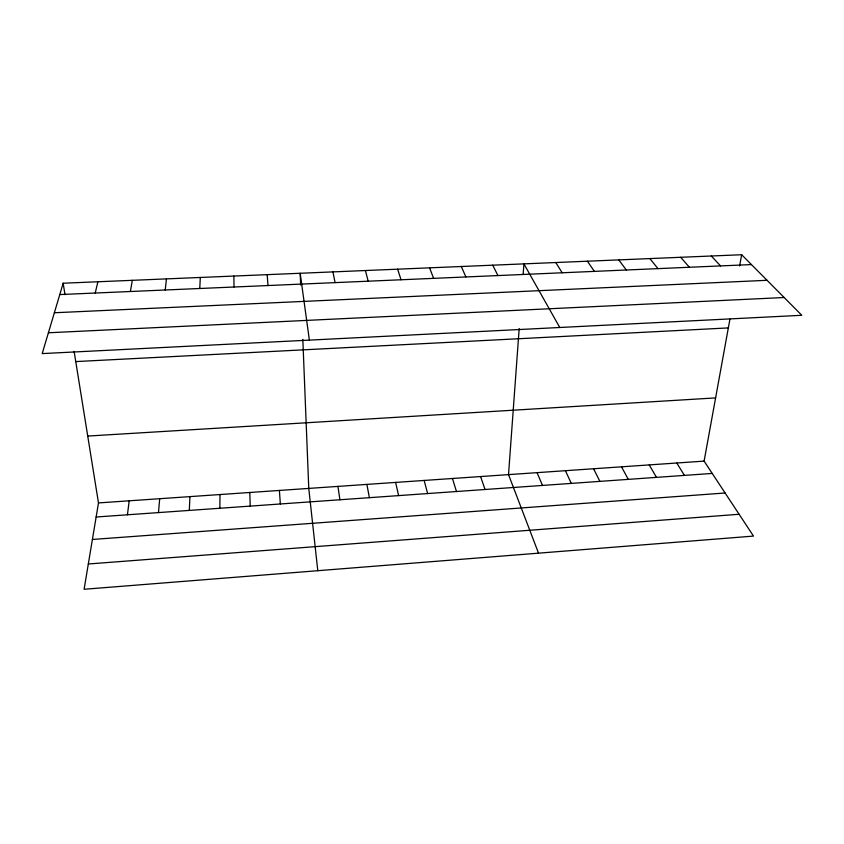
<?xml version="1.0" encoding="UTF-8"?>
<svg xmlns="http://www.w3.org/2000/svg" width="844" height="844" viewBox="0 0 844 844"><rect width="100%" height="100%" fill="white"/><g stroke="black" fill="none" stroke-linecap="round" stroke-linejoin="round"><path stroke-width="1.27" d="M219.873 508.257L219.989 494.542M199.775 288.49L200.302 277.465M189.288 510.42L189.953 496.61M519.187 328.506L508.521 474.623L538.525 553.168M523.164 274.11L523.913 263.877L559.772 327.493M158.482 512.593L159.695 498.698M165.224 289.988L166.447 278.889M127.423 514.798L129.206 500.808M74.124 351.431L98.484 502.929L84.105 589.27L753.492 536.088L704.107 461.119L729.933 319.148M130.377 291.496L132.308 280.313M739.608 265.987L741.654 254.73L63.163 283.225L42.2 353.594L801.8 315.287L741.654 254.73M95.235 293.026L97.883 281.759M88.314 563.992L739.122 514.26M92.397 539.464L725.101 492.991M96.142 517.003L712.22 473.431M98.484 502.929L704.107 461.119M87.734 436.063L715.606 397.904M75.76 361.591L728.34 327.915M48.403 332.779L784.139 297.51M54.364 312.755L767.048 280.303M59.787 294.567L751.434 264.573M711.302 256.006L720.544 265.913M680.697 257.293L689.39 267.263M649.848 258.591L657.982 268.624M618.747 259.889L626.322 269.996M587.392 261.207L594.387 271.388M555.785 262.537L562.188 272.781M676.772 463.008L684.442 475.394M649.236 464.907L656.463 477.366M621.5 466.816L628.284 479.36M492.717 265.185L497.949 275.566M593.564 468.747L599.894 481.375M565.427 470.688L571.282 483.401M461.278 266.504L465.909 276.959M537.069 472.651L542.47 485.437M429.585 267.833L433.605 278.351M480.595 476.543L485.047 489.499M397.629 269.173L401.027 279.765M452.479 478.485L456.446 491.524M424.152 480.447L427.634 493.561M365.41 270.534L368.184 281.189M395.625 482.409L398.611 495.607M332.937 271.895L335.068 282.624M366.887 484.393L369.377 497.675M63.163 283.225L65.009 294.725M337.938 486.397L339.921 499.764M309.379 340.121L300.179 273.266L300.654 285.061M317.798 570.702L308.767 488.412L302.827 339.383M267.168 274.659L267.991 285.536M279.396 490.438L280.345 503.973M249.803 492.485L250.225 506.105M233.872 276.051L234.031 287.002"/></g></svg>
